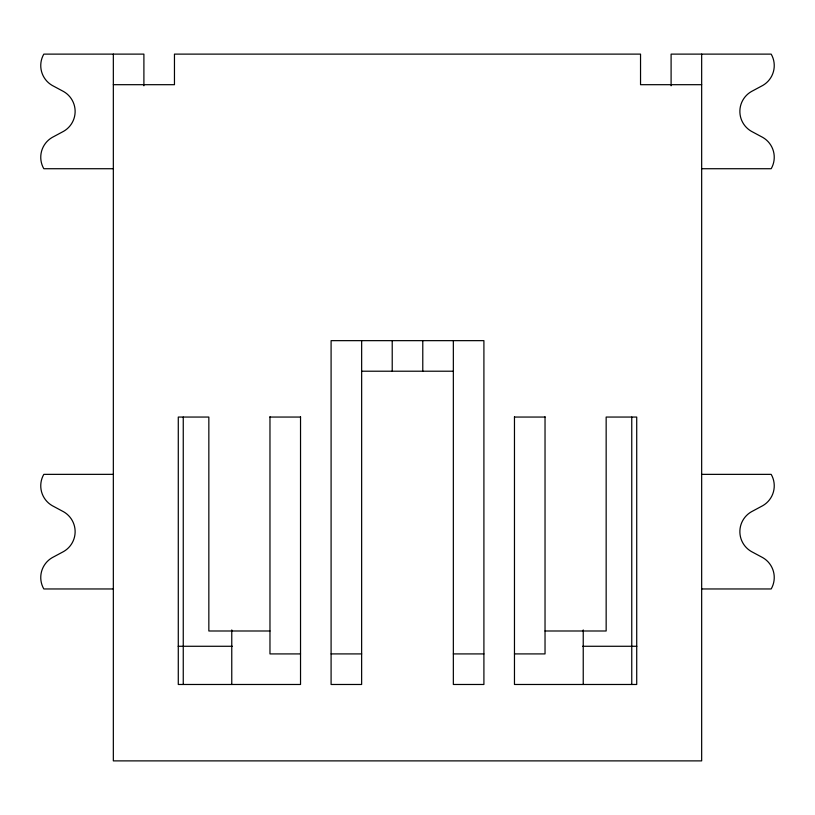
<?xml version="1.0" encoding="UTF-8"?>
<svg xmlns="http://www.w3.org/2000/svg" width="815" height="815" viewBox="0 0 815 815"><rect width="100%" height="100%" fill="white"/><g stroke="black" fill="none" stroke-linecap="round" stroke-linejoin="round"><path stroke-width="1.22" d="M113.336 84.689L174.461 84.689L174.461 54.116L640.539 54.116L640.539 84.689L701.664 84.689M113.336 168.725L43.816 168.725A22.922 22.922 0 0 1 52.211 137.419L63.672 131.276A22.922 22.922 0 0 0 63.672 91.575L52.211 85.432A22.922 22.922 0 0 1 43.816 54.126L143.898 54.116L143.898 85.789M701.664 168.725L771.184 168.725A22.922 22.922 0 0 0 762.789 137.419L751.328 131.276A22.922 22.922 0 0 1 751.328 91.575L762.789 85.432A22.922 22.922 0 0 0 771.184 54.126L671.102 54.116L671.102 85.789M361.636 371.212L453.344 371.212M269.969 417.056L300.531 417.056M514.469 417.056L545.031 417.056M113.336 474.35L43.816 474.361A22.922 22.922 0 0 0 52.211 505.667L63.672 511.81A22.922 22.922 0 0 1 63.672 551.511L52.211 557.654A22.922 22.922 0 0 0 43.816 588.96L113.336 588.96M701.664 474.361L771.184 474.361A22.922 22.922 0 0 1 762.789 505.667L751.328 511.81A22.922 22.922 0 0 0 751.328 551.511L762.789 557.654A22.922 22.922 0 0 1 771.184 588.96L701.664 588.96M269.969 630.993L208.844 630.993L208.844 417.056L178.281 417.056L178.281 684.478L300.531 684.478L300.531 416.74M545.031 630.993L606.156 630.993L606.156 417.056L636.719 417.056L636.719 684.478L514.469 684.478L514.469 416.74M178.169 646.275L232.357 646.275M582.644 646.275L636.831 646.275M300.531 653.915L269.969 653.915L269.969 416.74M331.094 653.905L361.656 653.915M453.344 653.915L483.906 653.915M514.469 653.905L545.031 653.915L545.031 416.74M701.664 54.116L701.664 760.884L113.336 760.884L113.336 54.116M631.757 417.056L631.757 684.478M583.234 629.944L583.234 684.498M453.344 340.65L453.344 684.478L483.906 684.478L483.906 340.65L331.094 340.65L331.094 684.478L361.636 684.478L361.656 340.639M422.781 340.639L422.781 371.192M392.219 340.65L392.219 371.192M231.766 629.944L231.766 684.498M183.253 417.056L183.253 684.478"/></g></svg>
